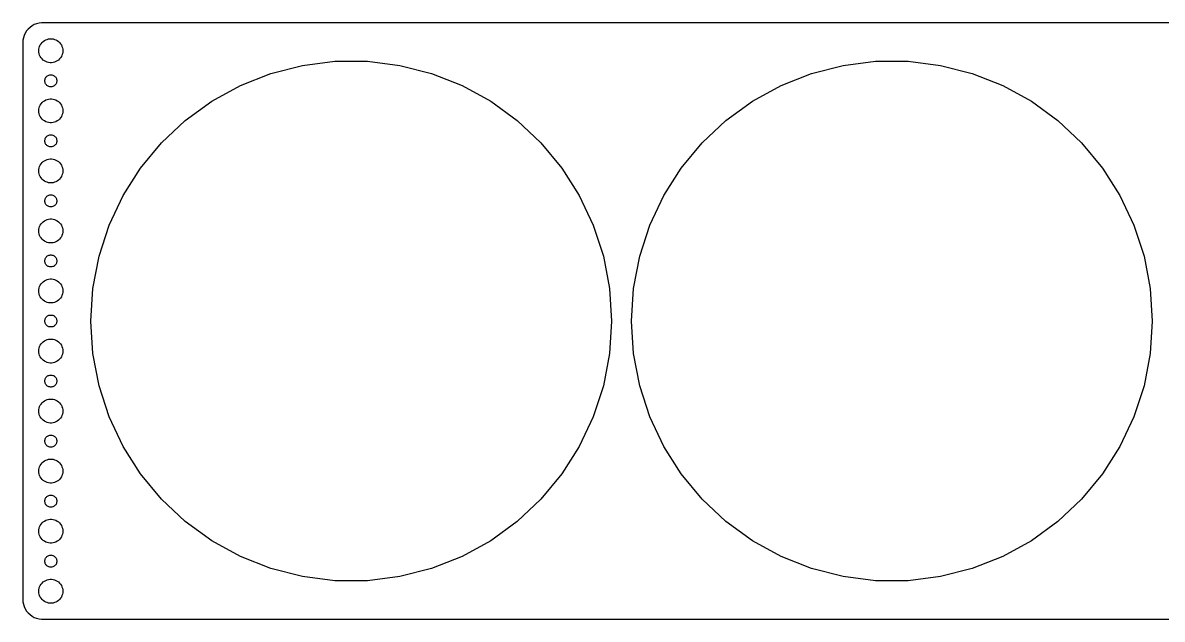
# Model space of a CAD drawing. Header units: metres. Extents: x -284 to 284, y -74 to 74.
# Drawn here: x -284.5 to 0, y -74.5 to 74.5 of the extents above; entities that cross this region are included whole.
import ezdxf

# ---------------------------------------------------------------- set-up
doc = ezdxf.new("R2010")
doc.units = ezdxf.units.M

msp = doc.modelspace()

# ---------------------------------------------------------------- linework, layer by layer
for p, q in [((-281.629, 74.0241), (-282.179, 73.7216)), ((-281.045, 74.2553), (-281.629, 74.0241)), ((-280.437, 74.4114), (-281.045, 74.2553)), ((-279.814, 74.4901), (-280.437, 74.4114)), ((279.814, 74.4901), (-279.814, 74.4901)), ((-284.149, 71.3406), (-284.343, 70.7434)), ((-283.882, 71.9088), (-284.149, 71.3406)), ((-283.545, 72.4389), (-283.882, 71.9088)), ((-283.145, 72.9227), (-283.545, 72.4389)), ((-282.687, 73.3526), (-283.145, 72.9227)), ((-282.179, 73.7216), (-282.687, 73.3526)), ((-284.461, 70.1267), (-284.5, 69.5)), ((-284.5, 69.5), (-284.5, -69.5)), ((-284.343, 70.7434), (-284.461, 70.1267)), ((-280.406, 68.2461), (-280.289, 68.6044)), ((-280.289, 68.6044), (-280.129, 68.9453)), ((-280.129, 68.9453), (-279.927, 69.2634)), ((-279.927, 69.2634), (-279.687, 69.5536)), ((-279.687, 69.5536), (-279.412, 69.8115)), ((-279.412, 69.8115), (-279.107, 70.033)), ((-279.107, 70.033), (-278.777, 70.2145)), ((-278.777, 70.2145), (-278.427, 70.3532)), ((-278.427, 70.3532), (-278.062, 70.4469)), ((-278.062, 70.4469), (-277.688, 70.4941)), ((-277.688, 70.4941), (-277.312, 70.4941)), ((-277.312, 70.4941), (-276.938, 70.4469)), ((-276.938, 70.4469), (-276.573, 70.3532)), ((-276.573, 70.3532), (-276.223, 70.2145)), ((-276.223, 70.2145), (-275.893, 70.033)), ((-275.893, 70.033), (-275.588, 69.8115)), ((-275.588, 69.8115), (-275.313, 69.5536)), ((-275.313, 69.5536), (-275.073, 69.2634)), ((-275.073, 69.2634), (-274.871, 68.9453)), ((-274.871, 68.9453), (-274.711, 68.6044)), ((-274.711, 68.6044), (-274.594, 68.2461)), ((-280.5, 67.5), (-280.476, 67.876)), ((-280.476, 67.124), (-280.5, 67.5)), ((-280.476, 67.876), (-280.406, 68.2461)), ((-280.406, 66.7539), (-280.476, 67.124)), ((-280.289, 66.3956), (-280.406, 66.7539)), ((-280.129, 66.0547), (-280.289, 66.3956)), ((-279.927, 65.7366), (-280.129, 66.0547)), ((-279.687, 65.4464), (-279.927, 65.7366)), ((-279.412, 65.1885), (-279.687, 65.4464)), ((-275.313, 65.4464), (-275.588, 65.1885)), ((-275.073, 65.7366), (-275.313, 65.4464)), ((-274.871, 66.0547), (-275.073, 65.7366)), ((-274.711, 66.3956), (-274.871, 66.0547)), ((-274.594, 66.7539), (-274.711, 66.3956)), ((-274.594, 68.2461), (-274.524, 67.876)), ((-274.524, 67.124), (-274.594, 66.7539)), ((-274.524, 67.876), (-274.5, 67.5)), ((-274.5, 67.5), (-274.524, 67.124)), ((-279.107, 64.967), (-279.412, 65.1885)), ((-278.777, 64.7855), (-279.107, 64.967)), ((-278.427, 64.6468), (-278.777, 64.7855)), ((-278.062, 64.5531), (-278.427, 64.6468)), ((-277.688, 64.5059), (-278.062, 64.5531)), ((-277.312, 64.5059), (-277.688, 64.5059)), ((-276.938, 64.5531), (-277.312, 64.5059)), ((-276.573, 64.6468), (-276.938, 64.5531)), ((-276.223, 64.7855), (-276.573, 64.6468)), ((-275.893, 64.967), (-276.223, 64.7855)), ((-275.588, 65.1885), (-275.893, 64.967)), ((-222.586, 61.8187), (-214.68, 63.8487)), ((-214.68, 63.8487), (-206.581, 64.8717)), ((-206.581, 64.8717), (-198.419, 64.8717)), ((-198.419, 64.8717), (-190.32, 63.8487)), ((-190.32, 63.8487), (-182.414, 61.8187)), ((-87.5861, 61.8187), (-79.6798, 63.8487)), ((-79.6798, 63.8487), (-71.5814, 64.8717)), ((-71.5814, 64.8717), (-63.4186, 64.8717)), ((-63.4186, 64.8717), (-55.3202, 63.8487)), ((-55.3202, 63.8487), (-47.4139, 61.8187)), ((-279, 60), (-278.988, 60.188)), ((-278.988, 59.812), (-279, 60)), ((-278.988, 60.188), (-278.953, 60.373)), ((-278.953, 59.627), (-278.988, 59.812)), ((-278.953, 60.373), (-278.895, 60.5522)), ((-278.895, 60.5522), (-278.814, 60.7226)), ((-278.814, 60.7226), (-278.714, 60.8817)), ((-278.714, 60.8817), (-278.593, 61.0268)), ((-278.593, 61.0268), (-278.456, 61.1558)), ((-278.456, 61.1558), (-278.304, 61.2665)), ((-278.304, 61.2665), (-278.139, 61.3572)), ((-278.139, 61.3572), (-277.964, 61.4266)), ((-277.964, 61.4266), (-277.781, 61.4734)), ((-277.781, 61.4734), (-277.594, 61.497)), ((-277.594, 61.497), (-277.406, 61.497)), ((-277.406, 61.497), (-277.219, 61.4734)), ((-277.219, 61.4734), (-277.036, 61.4266)), ((-277.036, 61.4266), (-276.861, 61.3572)), ((-276.861, 61.3572), (-276.696, 61.2665)), ((-276.696, 61.2665), (-276.544, 61.1558)), ((-276.544, 61.1558), (-276.407, 61.0268)), ((-276.407, 61.0268), (-276.286, 60.8817)), ((-276.286, 60.8817), (-276.186, 60.7226)), ((-276.186, 60.7226), (-276.105, 60.5522)), ((-276.105, 60.5522), (-276.047, 60.373)), ((-276.047, 60.373), (-276.012, 60.188)), ((-276.012, 59.812), (-276.047, 59.627)), ((-276.012, 60.188), (-276, 60)), ((-276, 60), (-276.012, 59.812)), ((-230.176, 58.8138), (-222.586, 61.8187)), ((-182.414, 61.8187), (-174.824, 58.8138)), ((-95.1756, 58.8138), (-87.5861, 61.8187)), ((-47.4139, 61.8187), (-39.8243, 58.8138)), ((-278.895, 59.4478), (-278.953, 59.627)), ((-278.814, 59.2774), (-278.895, 59.4478)), ((-278.714, 59.1183), (-278.814, 59.2774)), ((-278.593, 58.9732), (-278.714, 59.1183)), ((-278.456, 58.8442), (-278.593, 58.9732)), ((-278.304, 58.7335), (-278.456, 58.8442)), ((-278.139, 58.6428), (-278.304, 58.7335)), ((-277.964, 58.5734), (-278.139, 58.6428)), ((-277.781, 58.5266), (-277.964, 58.5734)), ((-277.594, 58.503), (-277.781, 58.5266)), ((-277.406, 58.503), (-277.594, 58.503)), ((-277.219, 58.5266), (-277.406, 58.503)), ((-277.036, 58.5734), (-277.219, 58.5266)), ((-276.861, 58.6428), (-277.036, 58.5734)), ((-276.696, 58.7335), (-276.861, 58.6428)), ((-276.544, 58.8442), (-276.696, 58.7335)), ((-276.407, 58.9732), (-276.544, 58.8442)), ((-276.286, 59.1183), (-276.407, 58.9732)), ((-276.186, 59.2774), (-276.286, 59.1183)), ((-276.105, 59.4478), (-276.186, 59.2774)), ((-276.047, 59.627), (-276.105, 59.4478)), ((-237.329, 54.8813), (-230.176, 58.8138)), ((-174.824, 58.8138), (-167.671, 54.8813)), ((-102.329, 54.8813), (-95.1756, 58.8138)), ((-39.8243, 58.8138), (-32.6712, 54.8813)), ((-280.129, 53.9453), (-279.927, 54.2634)), ((-279.927, 54.2634), (-279.687, 54.5536)), ((-279.687, 54.5536), (-279.412, 54.8115)), ((-279.412, 54.8115), (-279.107, 55.033)), ((-279.107, 55.033), (-278.777, 55.2145)), ((-278.777, 55.2145), (-278.427, 55.3532)), ((-278.427, 55.3532), (-278.062, 55.4469)), ((-278.062, 55.4469), (-277.688, 55.4941)), ((-277.688, 55.4941), (-277.312, 55.4941)), ((-277.312, 55.4941), (-276.938, 55.4469)), ((-276.938, 55.4469), (-276.573, 55.3532)), ((-276.573, 55.3532), (-276.223, 55.2145)), ((-276.223, 55.2145), (-275.893, 55.033)), ((-275.893, 55.033), (-275.588, 54.8115)), ((-275.588, 54.8115), (-275.313, 54.5536)), ((-275.313, 54.5536), (-275.073, 54.2634)), ((-275.073, 54.2634), (-274.871, 53.9453)), ((-243.933, 50.0834), (-237.329, 54.8813)), ((-167.671, 54.8813), (-161.067, 50.0834)), ((-108.933, 50.0834), (-102.329, 54.8813)), ((-32.6712, 54.8813), (-26.0674, 50.0834)), ((-280.5, 52.5), (-280.476, 52.876)), ((-280.476, 52.124), (-280.5, 52.5)), ((-280.476, 52.876), (-280.406, 53.2461)), ((-280.406, 51.7539), (-280.476, 52.124)), ((-280.406, 53.2461), (-280.289, 53.6044)), ((-280.289, 51.3956), (-280.406, 51.7539)), ((-280.289, 53.6044), (-280.129, 53.9453)), ((-280.129, 51.0547), (-280.289, 51.3956)), ((-274.871, 53.9453), (-274.711, 53.6044)), ((-274.711, 51.3956), (-274.871, 51.0547)), ((-274.711, 53.6044), (-274.594, 53.2461)), ((-274.594, 51.7539), (-274.711, 51.3956)), ((-274.594, 53.2461), (-274.524, 52.876)), ((-274.524, 52.124), (-274.594, 51.7539)), ((-274.524, 52.876), (-274.5, 52.5)), ((-274.5, 52.5), (-274.524, 52.124)), ((-279.927, 50.7366), (-280.129, 51.0547)), ((-279.687, 50.4464), (-279.927, 50.7366)), ((-279.412, 50.1885), (-279.687, 50.4464)), ((-279.107, 49.967), (-279.412, 50.1885)), ((-278.777, 49.7855), (-279.107, 49.967)), ((-278.427, 49.6468), (-278.777, 49.7855)), ((-278.062, 49.5531), (-278.427, 49.6468)), ((-277.688, 49.5059), (-278.062, 49.5531)), ((-277.312, 49.5059), (-277.688, 49.5059)), ((-276.938, 49.5531), (-277.312, 49.5059)), ((-276.573, 49.6468), (-276.938, 49.5531)), ((-276.223, 49.7855), (-276.573, 49.6468)), ((-275.893, 49.967), (-276.223, 49.7855)), ((-275.588, 50.1885), (-275.893, 49.967)), ((-275.313, 50.4464), (-275.588, 50.1885)), ((-275.073, 50.7366), (-275.313, 50.4464)), ((-274.871, 51.0547), (-275.073, 50.7366)), ((-249.883, 44.4956), (-243.933, 50.0834)), ((-161.067, 50.0834), (-155.117, 44.4956)), ((-114.883, 44.4956), (-108.933, 50.0834)), ((-26.0674, 50.0834), (-20.117, 44.4956)), ((-278.953, 45.373), (-278.895, 45.5522)), ((-278.895, 45.5522), (-278.814, 45.7226)), ((-278.814, 45.7226), (-278.714, 45.8817)), ((-278.714, 45.8817), (-278.593, 46.0268)), ((-278.593, 46.0268), (-278.456, 46.1558)), ((-278.456, 46.1558), (-278.304, 46.2665)), ((-278.304, 46.2665), (-278.139, 46.3572)), ((-278.139, 46.3572), (-277.964, 46.4266)), ((-277.964, 46.4266), (-277.781, 46.4734)), ((-277.781, 46.4734), (-277.594, 46.497)), ((-277.594, 46.497), (-277.406, 46.497)), ((-277.406, 46.497), (-277.219, 46.4734)), ((-277.219, 46.4734), (-277.036, 46.4266)), ((-277.036, 46.4266), (-276.861, 46.3572)), ((-276.861, 46.3572), (-276.696, 46.2665)), ((-276.696, 46.2665), (-276.544, 46.1558)), ((-276.544, 46.1558), (-276.407, 46.0268)), ((-276.407, 46.0268), (-276.286, 45.8817)), ((-276.286, 45.8817), (-276.186, 45.7226)), ((-276.186, 45.7226), (-276.105, 45.5522)), ((-276.105, 45.5522), (-276.047, 45.373)), ((-279, 45), (-278.988, 45.188)), ((-278.988, 44.812), (-279, 45)), ((-278.988, 45.188), (-278.953, 45.373)), ((-278.953, 44.627), (-278.988, 44.812)), ((-278.895, 44.4478), (-278.953, 44.627)), ((-278.814, 44.2774), (-278.895, 44.4478)), ((-278.714, 44.1183), (-278.814, 44.2774)), ((-278.593, 43.9732), (-278.714, 44.1183)), ((-278.456, 43.8442), (-278.593, 43.9732)), ((-278.304, 43.7335), (-278.456, 43.8442)), ((-278.139, 43.6428), (-278.304, 43.7335)), ((-277.964, 43.5734), (-278.139, 43.6428)), ((-277.781, 43.5266), (-277.964, 43.5734)), ((-277.594, 43.503), (-277.781, 43.5266)), ((-277.406, 43.503), (-277.594, 43.503)), ((-277.219, 43.5266), (-277.406, 43.503)), ((-277.036, 43.5734), (-277.219, 43.5266)), ((-276.861, 43.6428), (-277.036, 43.5734)), ((-276.696, 43.7335), (-276.861, 43.6428)), ((-276.544, 43.8442), (-276.696, 43.7335)), ((-276.407, 43.9732), (-276.544, 43.8442)), ((-276.286, 44.1183), (-276.407, 43.9732)), ((-276.186, 44.2774), (-276.286, 44.1183)), ((-276.105, 44.4478), (-276.186, 44.2774)), ((-276.047, 44.627), (-276.105, 44.4478)), ((-276.047, 45.373), (-276.012, 45.188)), ((-276.012, 44.812), (-276.047, 44.627)), ((-276.012, 45.188), (-276, 45)), ((-276, 45), (-276.012, 44.812)), ((-255.086, 38.206), (-249.883, 44.4956)), ((-155.117, 44.4956), (-149.914, 38.206)), ((-120.086, 38.206), (-114.883, 44.4956)), ((-20.117, 44.4956), (-14.9139, 38.206)), ((-279.412, 39.8115), (-279.107, 40.033)), ((-279.107, 40.033), (-278.777, 40.2145)), ((-278.777, 40.2145), (-278.427, 40.3532)), ((-278.427, 40.3532), (-278.062, 40.4469)), ((-278.062, 40.4469), (-277.688, 40.4941)), ((-277.688, 40.4941), (-277.312, 40.4941)), ((-277.312, 40.4941), (-276.938, 40.4469)), ((-276.938, 40.4469), (-276.573, 40.3532)), ((-276.573, 40.3532), (-276.223, 40.2145)), ((-276.223, 40.2145), (-275.893, 40.033)), ((-275.893, 40.033), (-275.588, 39.8115)), ((-280.5, 37.5), (-280.476, 37.876)), ((-280.476, 37.124), (-280.5, 37.5)), ((-280.476, 37.876), (-280.406, 38.2461)), ((-280.406, 36.7539), (-280.476, 37.124)), ((-280.406, 38.2461), (-280.289, 38.6044)), ((-280.289, 38.6044), (-280.129, 38.9453)), ((-280.129, 38.9453), (-279.927, 39.2634)), ((-279.927, 39.2634), (-279.687, 39.5536)), ((-279.687, 39.5536), (-279.412, 39.8115)), ((-275.588, 39.8115), (-275.313, 39.5536)), ((-275.313, 39.5536), (-275.073, 39.2634)), ((-275.073, 39.2634), (-274.871, 38.9453)), ((-274.871, 38.9453), (-274.711, 38.6044)), ((-274.711, 38.6044), (-274.594, 38.2461)), ((-274.594, 38.2461), (-274.524, 37.876)), ((-274.524, 37.124), (-274.594, 36.7539)), ((-274.524, 37.876), (-274.5, 37.5)), ((-274.5, 37.5), (-274.524, 37.124)), ((-259.46, 31.314), (-255.086, 38.206)), ((-149.914, 38.206), (-145.54, 31.314)), ((-124.46, 31.314), (-120.086, 38.206)), ((-14.9139, 38.206), (-10.5401, 31.314)), ((-280.289, 36.3956), (-280.406, 36.7539)), ((-280.129, 36.0547), (-280.289, 36.3956)), ((-279.927, 35.7366), (-280.129, 36.0547)), ((-279.687, 35.4464), (-279.927, 35.7366)), ((-279.412, 35.1885), (-279.687, 35.4464)), ((-279.107, 34.967), (-279.412, 35.1885)), ((-278.777, 34.7855), (-279.107, 34.967)), ((-278.427, 34.6468), (-278.777, 34.7855)), ((-278.062, 34.5531), (-278.427, 34.6468)), ((-277.688, 34.5059), (-278.062, 34.5531)), ((-277.312, 34.5059), (-277.688, 34.5059)), ((-276.938, 34.5531), (-277.312, 34.5059)), ((-276.573, 34.6468), (-276.938, 34.5531)), ((-276.223, 34.7855), (-276.573, 34.6468)), ((-275.893, 34.967), (-276.223, 34.7855)), ((-275.588, 35.1885), (-275.893, 34.967)), ((-275.313, 35.4464), (-275.588, 35.1885)), ((-275.073, 35.7366), (-275.313, 35.4464)), ((-274.871, 36.0547), (-275.073, 35.7366)), ((-274.711, 36.3956), (-274.871, 36.0547)), ((-274.594, 36.7539), (-274.711, 36.3956)), ((-278.304, 31.2665), (-278.139, 31.3572)), ((-278.139, 31.3572), (-277.964, 31.4266)), ((-277.964, 31.4266), (-277.781, 31.4734)), ((-277.781, 31.4734), (-277.594, 31.497)), ((-277.594, 31.497), (-277.406, 31.497)), ((-277.406, 31.497), (-277.219, 31.4734)), ((-277.219, 31.4734), (-277.036, 31.4266)), ((-277.036, 31.4266), (-276.861, 31.3572)), ((-276.861, 31.3572), (-276.696, 31.2665)), ((-262.935, 23.9281), (-259.46, 31.314)), ((-145.54, 31.314), (-142.065, 23.9281)), ((-127.935, 23.9281), (-124.46, 31.314)), ((-10.5401, 31.314), (-7.06451, 23.9281)), ((-279, 30), (-278.988, 30.188)), ((-278.988, 29.812), (-279, 30)), ((-278.988, 30.188), (-278.953, 30.373)), ((-278.953, 29.627), (-278.988, 29.812)), ((-278.953, 30.373), (-278.895, 30.5522)), ((-278.895, 29.4478), (-278.953, 29.627)), ((-278.895, 30.5522), (-278.814, 30.7226)), ((-278.814, 29.2774), (-278.895, 29.4478)), ((-278.814, 30.7226), (-278.714, 30.8817)), ((-278.714, 29.1183), (-278.814, 29.2774)), ((-278.714, 30.8817), (-278.593, 31.0268)), ((-278.593, 28.9732), (-278.714, 29.1183)), ((-278.593, 31.0268), (-278.456, 31.1558)), ((-278.456, 28.8442), (-278.593, 28.9732)), ((-278.456, 31.1558), (-278.304, 31.2665)), ((-278.304, 28.7335), (-278.456, 28.8442)), ((-278.139, 28.6427), (-278.304, 28.7335)), ((-277.964, 28.5734), (-278.139, 28.6427)), ((-277.781, 28.5266), (-277.964, 28.5734)), ((-277.594, 28.503), (-277.781, 28.5266)), ((-277.406, 28.503), (-277.594, 28.503)), ((-277.219, 28.5266), (-277.406, 28.503)), ((-277.036, 28.5734), (-277.219, 28.5266)), ((-276.861, 28.6427), (-277.036, 28.5734)), ((-276.696, 28.7335), (-276.861, 28.6427)), ((-276.696, 31.2665), (-276.544, 31.1558)), ((-276.544, 28.8442), (-276.696, 28.7335)), ((-276.544, 31.1558), (-276.407, 31.0268)), ((-276.407, 28.9732), (-276.544, 28.8442)), ((-276.407, 31.0268), (-276.286, 30.8817)), ((-276.286, 29.1183), (-276.407, 28.9732)), ((-276.286, 30.8817), (-276.186, 30.7226)), ((-276.186, 29.2774), (-276.286, 29.1183)), ((-276.186, 30.7226), (-276.105, 30.5522)), ((-276.105, 29.4478), (-276.186, 29.2774)), ((-276.105, 30.5522), (-276.047, 30.373)), ((-276.047, 29.627), (-276.105, 29.4478)), ((-276.047, 30.373), (-276.012, 30.188)), ((-276.012, 29.812), (-276.047, 29.627)), ((-276.012, 30.188), (-276, 30)), ((-276, 30), (-276.012, 29.812)), ((-280.5, 22.5), (-280.476, 22.876)), ((-280.476, 22.876), (-280.406, 23.2461)), ((-280.406, 23.2461), (-280.289, 23.6044)), ((-280.289, 23.6044), (-280.129, 23.9453)), ((-280.129, 23.9453), (-279.927, 24.2634)), ((-279.927, 24.2634), (-279.687, 24.5536)), ((-279.687, 24.5536), (-279.412, 24.8115)), ((-279.412, 24.8115), (-279.107, 25.033)), ((-279.107, 25.033), (-278.777, 25.2145)), ((-278.777, 25.2145), (-278.427, 25.3532)), ((-278.427, 25.3532), (-278.062, 25.4469)), ((-278.062, 25.4469), (-277.688, 25.4941)), ((-277.688, 25.4941), (-277.312, 25.4941)), ((-277.312, 25.4941), (-276.938, 25.4469)), ((-276.938, 25.4469), (-276.573, 25.3532)), ((-276.573, 25.3532), (-276.223, 25.2145)), ((-276.223, 25.2145), (-275.893, 25.033)), ((-275.893, 25.033), (-275.588, 24.8115)), ((-275.588, 24.8115), (-275.313, 24.5536)), ((-275.313, 24.5536), (-275.073, 24.2634)), ((-275.073, 24.2634), (-274.871, 23.9453)), ((-274.871, 23.9453), (-274.711, 23.6044)), ((-274.711, 23.6044), (-274.594, 23.2461)), ((-274.594, 23.2461), (-274.524, 22.876)), ((-274.524, 22.876), (-274.5, 22.5)), ((-265.458, 16.1648), (-262.935, 23.9281)), ((-142.065, 23.9281), (-139.542, 16.1648)), ((-130.458, 16.1648), (-127.935, 23.9281)), ((-7.06451, 23.9281), (-4.54208, 16.1648)), ((-280.476, 22.124), (-280.5, 22.5)), ((-280.406, 21.7539), (-280.476, 22.124)), ((-280.289, 21.3956), (-280.406, 21.7539)), ((-280.129, 21.0547), (-280.289, 21.3956)), ((-279.927, 20.7366), (-280.129, 21.0547)), ((-279.687, 20.4464), (-279.927, 20.7366)), ((-279.412, 20.1884), (-279.687, 20.4464)), ((-279.107, 19.967), (-279.412, 20.1884)), ((-278.777, 19.7855), (-279.107, 19.967)), ((-275.893, 19.967), (-276.223, 19.7855)), ((-275.588, 20.1884), (-275.893, 19.967)), ((-275.313, 20.4464), (-275.588, 20.1884)), ((-275.073, 20.7366), (-275.313, 20.4464)), ((-274.871, 21.0547), (-275.073, 20.7366)), ((-274.711, 21.3956), (-274.871, 21.0547)), ((-274.594, 21.7539), (-274.711, 21.3956)), ((-274.524, 22.124), (-274.594, 21.7539)), ((-274.5, 22.5), (-274.524, 22.124)), ((-278.427, 19.6468), (-278.777, 19.7855)), ((-278.062, 19.5531), (-278.427, 19.6468)), ((-277.688, 19.5059), (-278.062, 19.5531)), ((-277.312, 19.5059), (-277.688, 19.5059)), ((-276.938, 19.5531), (-277.312, 19.5059)), ((-276.573, 19.6468), (-276.938, 19.5531)), ((-276.223, 19.7855), (-276.573, 19.6468)), ((-279, 15), (-278.988, 15.188)), ((-278.988, 14.812), (-279, 15)), ((-278.988, 15.188), (-278.953, 15.373)), ((-278.953, 14.627), (-278.988, 14.812)), ((-278.953, 15.373), (-278.895, 15.5522)), ((-278.895, 14.4478), (-278.953, 14.627)), ((-278.895, 15.5522), (-278.814, 15.7226)), ((-278.814, 14.2774), (-278.895, 14.4478)), ((-278.814, 15.7226), (-278.714, 15.8817)), ((-278.714, 14.1183), (-278.814, 14.2774)), ((-278.714, 15.8817), (-278.593, 16.0268)), ((-278.593, 16.0268), (-278.456, 16.1558)), ((-278.456, 16.1558), (-278.304, 16.2665)), ((-278.304, 16.2665), (-278.139, 16.3572)), ((-278.139, 16.3572), (-277.964, 16.4266)), ((-277.964, 16.4266), (-277.781, 16.4734)), ((-277.781, 16.4734), (-277.594, 16.497)), ((-277.594, 16.497), (-277.406, 16.497)), ((-277.406, 16.497), (-277.219, 16.4734)), ((-277.219, 16.4734), (-277.036, 16.4266)), ((-277.036, 16.4266), (-276.861, 16.3572)), ((-276.861, 16.3572), (-276.696, 16.2665)), ((-276.696, 16.2665), (-276.544, 16.1558)), ((-276.544, 16.1558), (-276.407, 16.0268)), ((-276.407, 16.0268), (-276.286, 15.8817)), ((-276.286, 15.8817), (-276.186, 15.7226)), ((-276.186, 14.2774), (-276.286, 14.1183)), ((-276.186, 15.7226), (-276.105, 15.5522)), ((-276.105, 14.4478), (-276.186, 14.2774)), ((-276.105, 15.5522), (-276.047, 15.373)), ((-276.047, 14.627), (-276.105, 14.4478)), ((-276.047, 15.373), (-276.012, 15.188)), ((-276.012, 14.812), (-276.047, 14.627)), ((-276.012, 15.188), (-276, 15)), ((-276, 15), (-276.012, 14.812)), ((-266.987, 8.14665), (-265.458, 16.1648)), ((-139.542, 16.1648), (-138.013, 8.14665)), ((-131.987, 8.14665), (-130.458, 16.1648)), ((-4.54208, 16.1648), (-3.01254, 8.14665)), ((-278.593, 13.9732), (-278.714, 14.1183)), ((-278.456, 13.8442), (-278.593, 13.9732)), ((-278.304, 13.7335), (-278.456, 13.8442)), ((-278.139, 13.6427), (-278.304, 13.7335)), ((-277.964, 13.5734), (-278.139, 13.6427)), ((-277.781, 13.5266), (-277.964, 13.5734)), ((-277.594, 13.5029), (-277.781, 13.5266)), ((-277.406, 13.5029), (-277.594, 13.5029)), ((-277.219, 13.5266), (-277.406, 13.5029)), ((-277.036, 13.5734), (-277.219, 13.5266)), ((-276.861, 13.6427), (-277.036, 13.5734)), ((-276.696, 13.7335), (-276.861, 13.6427)), ((-276.544, 13.8442), (-276.696, 13.7335)), ((-276.407, 13.9732), (-276.544, 13.8442)), ((-276.286, 14.1183), (-276.407, 13.9732)), ((-280.406, 8.24606), (-280.289, 8.60437)), ((-280.289, 8.60437), (-280.129, 8.94525)), ((-280.129, 8.94525), (-279.927, 9.26335)), ((-279.927, 9.26335), (-279.687, 9.55363)), ((-279.687, 9.55363), (-279.412, 9.81154)), ((-279.412, 9.81154), (-279.107, 10.033)), ((-279.107, 10.033), (-278.777, 10.2145)), ((-278.777, 10.2145), (-278.427, 10.3532)), ((-278.427, 10.3532), (-278.062, 10.4469)), ((-278.062, 10.4469), (-277.688, 10.4941)), ((-277.688, 10.4941), (-277.312, 10.4941)), ((-277.312, 10.4941), (-276.938, 10.4469)), ((-276.938, 10.4469), (-276.573, 10.3532)), ((-276.573, 10.3532), (-276.223, 10.2145)), ((-276.223, 10.2145), (-275.893, 10.033)), ((-275.893, 10.033), (-275.588, 9.81154)), ((-275.588, 9.81154), (-275.313, 9.55363)), ((-275.313, 9.55363), (-275.073, 9.26335)), ((-275.073, 9.26335), (-274.871, 8.94525)), ((-274.871, 8.94525), (-274.711, 8.60437)), ((-274.711, 8.60437), (-274.594, 8.24606)), ((-280.5, 7.5), (-280.476, 7.87599)), ((-280.476, 7.12399), (-280.5, 7.5)), ((-280.476, 7.87599), (-280.406, 8.24606)), ((-280.406, 6.75392), (-280.476, 7.12399)), ((-280.289, 6.39561), (-280.406, 6.75392)), ((-280.129, 6.05473), (-280.289, 6.39561)), ((-279.927, 5.73663), (-280.129, 6.05473)), ((-279.687, 5.44635), (-279.927, 5.73663)), ((-275.073, 5.73663), (-275.313, 5.44635)), ((-274.871, 6.05473), (-275.073, 5.73663)), ((-274.711, 6.39561), (-274.871, 6.05473)), ((-274.594, 6.75392), (-274.711, 6.39561)), ((-274.594, 8.24606), (-274.524, 7.87599)), ((-274.524, 7.12399), (-274.594, 6.75392)), ((-274.524, 7.87599), (-274.5, 7.5)), ((-274.5, 7.5), (-274.524, 7.12399)), ((-267.5, 0), (-266.987, 8.14665)), ((-138.013, 8.14665), (-137.5, 0)), ((-132.5, 0), (-131.987, 8.14665)), ((-3.01254, 8.14665), (-2.5, 0)), ((-279.412, 5.18845), (-279.687, 5.44635)), ((-279.107, 4.96701), (-279.412, 5.18845)), ((-278.777, 4.78551), (-279.107, 4.96701)), ((-278.427, 4.64682), (-278.777, 4.78551)), ((-278.062, 4.55313), (-278.427, 4.64682)), ((-277.688, 4.50591), (-278.062, 4.55313)), ((-277.312, 4.50591), (-277.688, 4.50591)), ((-276.938, 4.55313), (-277.312, 4.50591)), ((-276.573, 4.64682), (-276.938, 4.55313)), ((-276.223, 4.78551), (-276.573, 4.64682)), ((-275.893, 4.96701), (-276.223, 4.78551)), ((-275.588, 5.18845), (-275.893, 4.96701)), ((-275.313, 5.44635), (-275.588, 5.18845)), ((-279, 0), (-278.988, 0.18799)), ((-278.988, -0.18799), (-279, 0)), ((-278.988, 0.18799), (-278.953, 0.37303)), ((-278.953, 0.37303), (-278.895, 0.55219)), ((-278.895, 0.55219), (-278.814, 0.72263)), ((-278.814, 0.72263), (-278.714, 0.88167)), ((-278.714, 0.88167), (-278.593, 1.02681)), ((-278.593, 1.02681), (-278.456, 1.15576)), ((-278.456, 1.15576), (-278.304, 1.26648)), ((-278.304, 1.26648), (-278.139, 1.35724)), ((-278.139, 1.35724), (-277.964, 1.42657)), ((-277.964, 1.42657), (-277.781, 1.47342)), ((-277.781, 1.47342), (-277.594, 1.49704)), ((-277.594, 1.49704), (-277.406, 1.49704)), ((-277.406, 1.49704), (-277.219, 1.47342)), ((-277.219, 1.47342), (-277.036, 1.42657)), ((-277.036, 1.42657), (-276.861, 1.35724)), ((-276.861, 1.35724), (-276.696, 1.26648)), ((-276.696, 1.26648), (-276.544, 1.15576)), ((-276.544, 1.15576), (-276.407, 1.02681)), ((-276.407, 1.02681), (-276.286, 0.88167)), ((-276.286, 0.88167), (-276.186, 0.72263)), ((-276.186, 0.72263), (-276.105, 0.55219)), ((-276.105, 0.55219), (-276.047, 0.37303)), ((-276.047, 0.37303), (-276.012, 0.18799)), ((-276.012, 0.18799), (-276, 0)), ((-276, 0), (-276.012, -0.18799)), ((-266.987, -8.14665), (-267.5, 0)), ((-137.5, 0), (-138.013, -8.14665)), ((-131.987, -8.14665), (-132.5, 0)), ((-2.5, 0), (-3.01254, -8.14665)), ((-278.953, -0.37303), (-278.988, -0.18799)), ((-278.895, -0.55219), (-278.953, -0.37303)), ((-278.814, -0.72263), (-278.895, -0.55219)), ((-278.714, -0.88167), (-278.814, -0.72263)), ((-278.593, -1.02681), (-278.714, -0.88167)), ((-278.456, -1.15576), (-278.593, -1.02681)), ((-278.304, -1.26648), (-278.456, -1.15576)), ((-278.139, -1.35724), (-278.304, -1.26648)), ((-277.964, -1.42657), (-278.139, -1.35724)), ((-277.781, -1.47342), (-277.964, -1.42657)), ((-277.594, -1.49704), (-277.781, -1.47342)), ((-277.406, -1.49704), (-277.594, -1.49704)), ((-277.219, -1.47342), (-277.406, -1.49704)), ((-277.036, -1.42657), (-277.219, -1.47342)), ((-276.861, -1.35724), (-277.036, -1.42657)), ((-276.696, -1.26648), (-276.861, -1.35724)), ((-276.544, -1.15576), (-276.696, -1.26648)), ((-276.407, -1.02681), (-276.544, -1.15576)), ((-276.286, -0.88167), (-276.407, -1.02681)), ((-276.186, -0.72263), (-276.286, -0.88167)), ((-276.105, -0.55219), (-276.186, -0.72263)), ((-276.047, -0.37303), (-276.105, -0.55219)), ((-276.012, -0.18799), (-276.047, -0.37303)), ((-279.927, -5.73663), (-279.687, -5.44635)), ((-279.687, -5.44635), (-279.412, -5.18845)), ((-279.412, -5.18845), (-279.107, -4.96701)), ((-279.107, -4.96701), (-278.777, -4.78551)), ((-278.777, -4.78551), (-278.427, -4.64682)), ((-278.427, -4.64682), (-278.062, -4.55313)), ((-278.062, -4.55313), (-277.688, -4.50591)), ((-277.688, -4.50591), (-277.312, -4.50591)), ((-277.312, -4.50591), (-276.938, -4.55313)), ((-276.938, -4.55313), (-276.573, -4.64682)), ((-276.573, -4.64682), (-276.223, -4.78551)), ((-276.223, -4.78551), (-275.893, -4.96701)), ((-275.893, -4.96701), (-275.588, -5.18845)), ((-275.588, -5.18845), (-275.313, -5.44635)), ((-275.313, -5.44635), (-275.073, -5.73663)), ((-280.5, -7.5), (-280.476, -7.12399)), ((-280.476, -7.87599), (-280.5, -7.5)), ((-280.476, -7.12399), (-280.406, -6.75392)), ((-280.406, -8.24606), (-280.476, -7.87599)), ((-280.406, -6.75392), (-280.289, -6.39561)), ((-280.289, -8.60437), (-280.406, -8.24606)), ((-280.289, -6.39561), (-280.129, -6.05473)), ((-280.129, -6.05473), (-279.927, -5.73663)), ((-275.073, -5.73663), (-274.871, -6.05473)), ((-274.871, -6.05473), (-274.711, -6.39561)), ((-274.711, -6.39561), (-274.594, -6.75392)), ((-274.594, -8.24606), (-274.711, -8.60437)), ((-274.594, -6.75392), (-274.524, -7.12399)), ((-274.524, -7.87599), (-274.594, -8.24606)), ((-274.524, -7.12399), (-274.5, -7.5)), ((-274.5, -7.5), (-274.524, -7.87599)), ((-265.458, -16.1648), (-266.987, -8.14665)), ((-138.013, -8.14665), (-139.542, -16.1648)), ((-130.458, -16.1648), (-131.987, -8.14665)), ((-3.01254, -8.14665), (-4.54208, -16.1648)), ((-280.129, -8.94525), (-280.289, -8.60437)), ((-279.927, -9.26335), (-280.129, -8.94525)), ((-279.687, -9.55363), (-279.927, -9.26335)), ((-279.412, -9.81154), (-279.687, -9.55363)), ((-279.107, -10.033), (-279.412, -9.81154)), ((-278.777, -10.2145), (-279.107, -10.033)), ((-278.427, -10.3532), (-278.777, -10.2145)), ((-278.062, -10.4469), (-278.427, -10.3532)), ((-277.688, -10.4941), (-278.062, -10.4469)), ((-277.312, -10.4941), (-277.688, -10.4941)), ((-276.938, -10.4469), (-277.312, -10.4941)), ((-276.573, -10.3532), (-276.938, -10.4469)), ((-276.223, -10.2145), (-276.573, -10.3532)), ((-275.893, -10.033), (-276.223, -10.2145)), ((-275.588, -9.81154), (-275.893, -10.033)), ((-275.313, -9.55363), (-275.588, -9.81154)), ((-275.073, -9.26335), (-275.313, -9.55363)), ((-274.871, -8.94525), (-275.073, -9.26335)), ((-274.711, -8.60437), (-274.871, -8.94525)), ((-278.814, -14.2774), (-278.714, -14.1183)), ((-278.714, -14.1183), (-278.593, -13.9732)), ((-278.593, -13.9732), (-278.456, -13.8442)), ((-278.456, -13.8442), (-278.304, -13.7335)), ((-278.304, -13.7335), (-278.139, -13.6427)), ((-278.139, -13.6427), (-277.964, -13.5734)), ((-277.964, -13.5734), (-277.781, -13.5266)), ((-277.781, -13.5266), (-277.594, -13.5029)), ((-277.594, -13.5029), (-277.406, -13.5029)), ((-277.406, -13.5029), (-277.219, -13.5266)), ((-277.219, -13.5266), (-277.036, -13.5734)), ((-277.036, -13.5734), (-276.861, -13.6427)), ((-276.861, -13.6427), (-276.696, -13.7335)), ((-276.696, -13.7335), (-276.544, -13.8442)), ((-276.544, -13.8442), (-276.407, -13.9732)), ((-276.407, -13.9732), (-276.286, -14.1183)), ((-276.286, -14.1183), (-276.186, -14.2774)), ((-279, -15), (-278.988, -14.812)), ((-278.988, -15.188), (-279, -15)), ((-278.988, -14.812), (-278.953, -14.627)), ((-278.953, -15.373), (-278.988, -15.188)), ((-278.953, -14.627), (-278.895, -14.4478)), ((-278.895, -15.5522), (-278.953, -15.373)), ((-278.895, -14.4478), (-278.814, -14.2774)), ((-278.814, -15.7226), (-278.895, -15.5522)), ((-278.714, -15.8817), (-278.814, -15.7226)), ((-278.593, -16.0268), (-278.714, -15.8817)), ((-278.456, -16.1558), (-278.593, -16.0268)), ((-278.304, -16.2665), (-278.456, -16.1558)), ((-278.139, -16.3572), (-278.304, -16.2665)), ((-277.964, -16.4266), (-278.139, -16.3572)), ((-277.781, -16.4734), (-277.964, -16.4266)), ((-277.594, -16.497), (-277.781, -16.4734)), ((-277.406, -16.497), (-277.594, -16.497)), ((-277.219, -16.4734), (-277.406, -16.497)), ((-277.036, -16.4266), (-277.219, -16.4734)), ((-276.861, -16.3572), (-277.036, -16.4266)), ((-276.696, -16.2665), (-276.861, -16.3572)), ((-276.544, -16.1558), (-276.696, -16.2665)), ((-276.407, -16.0268), (-276.544, -16.1558)), ((-276.286, -15.8817), (-276.407, -16.0268)), ((-276.186, -15.7226), (-276.286, -15.8817)), ((-276.186, -14.2774), (-276.105, -14.4478)), ((-276.105, -15.5522), (-276.186, -15.7226)), ((-276.105, -14.4478), (-276.047, -14.627)), ((-276.047, -15.373), (-276.105, -15.5522)), ((-276.047, -14.627), (-276.012, -14.812)), ((-276.012, -15.188), (-276.047, -15.373)), ((-276.012, -14.812), (-276, -15)), ((-276, -15), (-276.012, -15.188)), ((-262.935, -23.9281), (-265.458, -16.1648)), ((-139.542, -16.1648), (-142.065, -23.9281)), ((-127.935, -23.9281), (-130.458, -16.1648)), ((-4.54208, -16.1648), (-7.06451, -23.9281)), ((-279.107, -19.967), (-278.777, -19.7855)), ((-278.777, -19.7855), (-278.427, -19.6468)), ((-278.427, -19.6468), (-278.062, -19.5531)), ((-278.062, -19.5531), (-277.688, -19.5059)), ((-277.688, -19.5059), (-277.312, -19.5059)), ((-277.312, -19.5059), (-276.938, -19.5531)), ((-276.938, -19.5531), (-276.573, -19.6468)), ((-276.573, -19.6468), (-276.223, -19.7855)), ((-276.223, -19.7855), (-275.893, -19.967)), ((-280.5, -22.5), (-280.476, -22.124)), ((-280.476, -22.876), (-280.5, -22.5)), ((-280.476, -22.124), (-280.406, -21.7539)), ((-280.406, -21.7539), (-280.289, -21.3956)), ((-280.289, -21.3956), (-280.129, -21.0547)), ((-280.129, -21.0547), (-279.927, -20.7366)), ((-279.927, -20.7366), (-279.687, -20.4464)), ((-279.687, -20.4464), (-279.412, -20.1884)), ((-279.412, -20.1884), (-279.107, -19.967)), ((-275.893, -19.967), (-275.588, -20.1884)), ((-275.588, -20.1884), (-275.313, -20.4464)), ((-275.313, -20.4464), (-275.073, -20.7366)), ((-275.073, -20.7366), (-274.871, -21.0547)), ((-274.871, -21.0547), (-274.711, -21.3956)), ((-274.711, -21.3956), (-274.594, -21.7539)), ((-274.594, -21.7539), (-274.524, -22.124)), ((-274.524, -22.124), (-274.5, -22.5)), ((-274.5, -22.5), (-274.524, -22.876)), ((-280.406, -23.2461), (-280.476, -22.876)), ((-280.289, -23.6044), (-280.406, -23.2461)), ((-280.129, -23.9453), (-280.289, -23.6044)), ((-279.927, -24.2634), (-280.129, -23.9453)), ((-279.687, -24.5536), (-279.927, -24.2634)), ((-279.412, -24.8115), (-279.687, -24.5536)), ((-279.107, -25.033), (-279.412, -24.8115)), ((-278.777, -25.2145), (-279.107, -25.033)), ((-278.427, -25.3532), (-278.777, -25.2145)), ((-278.062, -25.4469), (-278.427, -25.3532)), ((-277.688, -25.4941), (-278.062, -25.4469)), ((-277.312, -25.4941), (-277.688, -25.4941)), ((-276.938, -25.4469), (-277.312, -25.4941)), ((-276.573, -25.3532), (-276.938, -25.4469)), ((-276.223, -25.2145), (-276.573, -25.3532)), ((-275.893, -25.033), (-276.223, -25.2145)), ((-275.588, -24.8115), (-275.893, -25.033)), ((-275.313, -24.5536), (-275.588, -24.8115)), ((-275.073, -24.2634), (-275.313, -24.5536)), ((-274.871, -23.9453), (-275.073, -24.2634)), ((-274.711, -23.6044), (-274.871, -23.9453)), ((-274.594, -23.2461), (-274.711, -23.6044)), ((-274.524, -22.876), (-274.594, -23.2461)), ((-259.46, -31.314), (-262.935, -23.9281)), ((-142.065, -23.9281), (-145.54, -31.314)), ((-124.46, -31.314), (-127.935, -23.9281)), ((-7.06451, -23.9281), (-10.5401, -31.314)), ((-279, -30), (-278.988, -29.812)), ((-278.988, -30.188), (-279, -30)), ((-278.988, -29.812), (-278.953, -29.627)), ((-278.953, -30.373), (-278.988, -30.188)), ((-278.953, -29.627), (-278.895, -29.4478)), ((-278.895, -30.5522), (-278.953, -30.373)), ((-278.895, -29.4478), (-278.814, -29.2774)), ((-278.814, -30.7226), (-278.895, -30.5522)), ((-278.814, -29.2774), (-278.714, -29.1183)), ((-278.714, -30.8817), (-278.814, -30.7226)), ((-278.714, -29.1183), (-278.593, -28.9732)), ((-278.593, -31.0268), (-278.714, -30.8817)), ((-278.593, -28.9732), (-278.456, -28.8442)), ((-278.456, -31.1558), (-278.593, -31.0268)), ((-278.456, -28.8442), (-278.304, -28.7335)), ((-278.304, -31.2665), (-278.456, -31.1558)), ((-278.304, -28.7335), (-278.139, -28.6427)), ((-278.139, -31.3572), (-278.304, -31.2665)), ((-278.139, -28.6427), (-277.964, -28.5734)), ((-277.964, -28.5734), (-277.781, -28.5266)), ((-277.781, -28.5266), (-277.594, -28.503)), ((-277.594, -28.503), (-277.406, -28.503)), ((-277.406, -28.503), (-277.219, -28.5266)), ((-277.219, -28.5266), (-277.036, -28.5734)), ((-277.036, -28.5734), (-276.861, -28.6427)), ((-276.861, -28.6427), (-276.696, -28.7335)), ((-276.696, -31.2665), (-276.861, -31.3572)), ((-276.696, -28.7335), (-276.544, -28.8442)), ((-276.544, -31.1558), (-276.696, -31.2665)), ((-276.544, -28.8442), (-276.407, -28.9732)), ((-276.407, -31.0268), (-276.544, -31.1558)), ((-276.407, -28.9732), (-276.286, -29.1183)), ((-276.286, -30.8817), (-276.407, -31.0268)), ((-276.286, -29.1183), (-276.186, -29.2774)), ((-276.186, -30.7226), (-276.286, -30.8817)), ((-276.186, -29.2774), (-276.105, -29.4478)), ((-276.105, -30.5522), (-276.186, -30.7226)), ((-276.105, -29.4478), (-276.047, -29.627)), ((-276.047, -30.373), (-276.105, -30.5522)), ((-276.047, -29.627), (-276.012, -29.812)), ((-276.012, -30.188), (-276.047, -30.373)), ((-276.012, -29.812), (-276, -30)), ((-276, -30), (-276.012, -30.188)), ((-277.964, -31.4266), (-278.139, -31.3572)), ((-277.781, -31.4734), (-277.964, -31.4266)), ((-277.594, -31.497), (-277.781, -31.4734)), ((-277.406, -31.497), (-277.594, -31.497)), ((-277.219, -31.4734), (-277.406, -31.497)), ((-277.036, -31.4266), (-277.219, -31.4734)), ((-276.861, -31.3572), (-277.036, -31.4266)), ((-255.086, -38.206), (-259.46, -31.314)), ((-145.54, -31.314), (-149.914, -38.206)), ((-120.086, -38.206), (-124.46, -31.314)), ((-10.5401, -31.314), (-14.9139, -38.206)), ((-280.476, -37.124), (-280.406, -36.7539)), ((-280.406, -36.7539), (-280.289, -36.3956)), ((-280.289, -36.3956), (-280.129, -36.0547)), ((-280.129, -36.0547), (-279.927, -35.7366)), ((-279.927, -35.7366), (-279.687, -35.4464)), ((-279.687, -35.4464), (-279.412, -35.1885)), ((-279.412, -35.1885), (-279.107, -34.967)), ((-279.107, -34.967), (-278.777, -34.7855)), ((-278.777, -34.7855), (-278.427, -34.6468)), ((-278.427, -34.6468), (-278.062, -34.5531)), ((-278.062, -34.5531), (-277.688, -34.5059)), ((-277.688, -34.5059), (-277.312, -34.5059)), ((-277.312, -34.5059), (-276.938, -34.5531)), ((-276.938, -34.5531), (-276.573, -34.6468)), ((-276.573, -34.6468), (-276.223, -34.7855)), ((-276.223, -34.7855), (-275.893, -34.967)), ((-275.893, -34.967), (-275.588, -35.1885)), ((-275.588, -35.1885), (-275.313, -35.4464)), ((-275.313, -35.4464), (-275.073, -35.7366)), ((-275.073, -35.7366), (-274.871, -36.0547)), ((-274.871, -36.0547), (-274.711, -36.3956)), ((-274.711, -36.3956), (-274.594, -36.7539)), ((-274.594, -36.7539), (-274.524, -37.124)), ((-280.5, -37.5), (-280.476, -37.124)), ((-280.476, -37.876), (-280.5, -37.5)), ((-280.406, -38.2461), (-280.476, -37.876)), ((-280.289, -38.6044), (-280.406, -38.2461)), ((-280.129, -38.9453), (-280.289, -38.6044)), ((-279.927, -39.2634), (-280.129, -38.9453)), ((-279.687, -39.5536), (-279.927, -39.2634)), ((-279.412, -39.8115), (-279.687, -39.5536)), ((-279.107, -40.033), (-279.412, -39.8115)), ((-275.588, -39.8115), (-275.893, -40.033)), ((-275.313, -39.5536), (-275.588, -39.8115)), ((-275.073, -39.2634), (-275.313, -39.5536)), ((-274.871, -38.9453), (-275.073, -39.2634)), ((-274.711, -38.6044), (-274.871, -38.9453)), ((-274.594, -38.2461), (-274.711, -38.6044)), ((-274.524, -37.876), (-274.594, -38.2461)), ((-274.524, -37.124), (-274.5, -37.5)), ((-274.5, -37.5), (-274.524, -37.876)), ((-249.883, -44.4956), (-255.086, -38.206)), ((-149.914, -38.206), (-155.117, -44.4956)), ((-114.883, -44.4956), (-120.086, -38.206)), ((-14.9139, -38.206), (-20.117, -44.4956)), ((-278.777, -40.2145), (-279.107, -40.033)), ((-278.427, -40.3532), (-278.777, -40.2145)), ((-278.062, -40.4469), (-278.427, -40.3532)), ((-277.688, -40.4941), (-278.062, -40.4469)), ((-277.312, -40.4941), (-277.688, -40.4941)), ((-276.938, -40.4469), (-277.312, -40.4941)), ((-276.573, -40.3532), (-276.938, -40.4469)), ((-276.223, -40.2145), (-276.573, -40.3532)), ((-275.893, -40.033), (-276.223, -40.2145)), ((-279, -45), (-278.988, -44.812)), ((-278.988, -45.188), (-279, -45)), ((-278.988, -44.812), (-278.953, -44.627)), ((-278.953, -45.373), (-278.988, -45.188)), ((-278.953, -44.627), (-278.895, -44.4478)), ((-278.895, -45.5522), (-278.953, -45.373)), ((-278.895, -44.4478), (-278.814, -44.2774)), ((-278.814, -44.2774), (-278.714, -44.1183)), ((-278.714, -44.1183), (-278.593, -43.9732)), ((-278.593, -43.9732), (-278.456, -43.8442)), ((-278.456, -43.8442), (-278.304, -43.7335)), ((-278.304, -43.7335), (-278.139, -43.6428)), ((-278.139, -43.6428), (-277.964, -43.5734)), ((-277.964, -43.5734), (-277.781, -43.5266)), ((-277.781, -43.5266), (-277.594, -43.503)), ((-277.594, -43.503), (-277.406, -43.503)), ((-277.406, -43.503), (-277.219, -43.5266)), ((-277.219, -43.5266), (-277.036, -43.5734)), ((-277.036, -43.5734), (-276.861, -43.6428)), ((-276.861, -43.6428), (-276.696, -43.7335)), ((-276.696, -43.7335), (-276.544, -43.8442)), ((-276.544, -43.8442), (-276.407, -43.9732)), ((-276.407, -43.9732), (-276.286, -44.1183)), ((-276.286, -44.1183), (-276.186, -44.2774)), ((-276.186, -44.2774), (-276.105, -44.4478)), ((-276.105, -44.4478), (-276.047, -44.627)), ((-276.047, -45.373), (-276.105, -45.5522)), ((-276.047, -44.627), (-276.012, -44.812)), ((-276.012, -45.188), (-276.047, -45.373)), ((-276.012, -44.812), (-276, -45)), ((-276, -45), (-276.012, -45.188)), ((-243.933, -50.0834), (-249.883, -44.4956)), ((-155.117, -44.4956), (-161.067, -50.0834)), ((-108.933, -50.0834), (-114.883, -44.4956)), ((-20.117, -44.4956), (-26.0674, -50.0834)), ((-278.814, -45.7226), (-278.895, -45.5522)), ((-278.714, -45.8817), (-278.814, -45.7226)), ((-278.593, -46.0268), (-278.714, -45.8817)), ((-278.456, -46.1558), (-278.593, -46.0268)), ((-278.304, -46.2665), (-278.456, -46.1558)), ((-278.139, -46.3572), (-278.304, -46.2665)), ((-277.964, -46.4266), (-278.139, -46.3572)), ((-277.781, -46.4734), (-277.964, -46.4266)), ((-277.594, -46.497), (-277.781, -46.4734)), ((-277.406, -46.497), (-277.594, -46.497)), ((-277.219, -46.4734), (-277.406, -46.497)), ((-277.036, -46.4266), (-277.219, -46.4734)), ((-276.861, -46.3572), (-277.036, -46.4266)), ((-276.696, -46.2665), (-276.861, -46.3572)), ((-276.544, -46.1558), (-276.696, -46.2665)), ((-276.407, -46.0268), (-276.544, -46.1558)), ((-276.286, -45.8817), (-276.407, -46.0268)), ((-276.186, -45.7226), (-276.286, -45.8817)), ((-276.105, -45.5522), (-276.186, -45.7226)), ((-280.289, -51.3956), (-280.129, -51.0547)), ((-280.129, -51.0547), (-279.927, -50.7366)), ((-279.927, -50.7366), (-279.687, -50.4464)), ((-279.687, -50.4464), (-279.412, -50.1885)), ((-279.412, -50.1885), (-279.107, -49.967)), ((-279.107, -49.967), (-278.777, -49.7855)), ((-278.777, -49.7855), (-278.427, -49.6468)), ((-278.427, -49.6468), (-278.062, -49.5531)), ((-278.062, -49.5531), (-277.688, -49.5059)), ((-277.688, -49.5059), (-277.312, -49.5059)), ((-277.312, -49.5059), (-276.938, -49.5531)), ((-276.938, -49.5531), (-276.573, -49.6468)), ((-276.573, -49.6468), (-276.223, -49.7855)), ((-276.223, -49.7855), (-275.893, -49.967)), ((-275.893, -49.967), (-275.588, -50.1885)), ((-275.588, -50.1885), (-275.313, -50.4464)), ((-275.313, -50.4464), (-275.073, -50.7366)), ((-275.073, -50.7366), (-274.871, -51.0547)), ((-274.871, -51.0547), (-274.711, -51.3956)), ((-237.329, -54.8813), (-243.933, -50.0834)), ((-161.067, -50.0834), (-167.671, -54.8813)), ((-102.329, -54.8813), (-108.933, -50.0834)), ((-26.0674, -50.0834), (-32.6712, -54.8813)), ((-280.5, -52.5), (-280.476, -52.124)), ((-280.476, -52.876), (-280.5, -52.5)), ((-280.476, -52.124), (-280.406, -51.7539)), ((-280.406, -53.2461), (-280.476, -52.876)), ((-280.406, -51.7539), (-280.289, -51.3956)), ((-280.289, -53.6044), (-280.406, -53.2461)), ((-280.129, -53.9453), (-280.289, -53.6044)), ((-279.927, -54.2634), (-280.129, -53.9453)), ((-274.871, -53.9453), (-275.073, -54.2634)), ((-274.711, -53.6044), (-274.871, -53.9453)), ((-274.711, -51.3956), (-274.594, -51.7539)), ((-274.594, -53.2461), (-274.711, -53.6044)), ((-274.594, -51.7539), (-274.524, -52.124)), ((-274.524, -52.876), (-274.594, -53.2461)), ((-274.524, -52.124), (-274.5, -52.5)), ((-274.5, -52.5), (-274.524, -52.876)), ((-279.687, -54.5536), (-279.927, -54.2634)), ((-279.412, -54.8115), (-279.687, -54.5536)), ((-279.107, -55.033), (-279.412, -54.8115)), ((-278.777, -55.2145), (-279.107, -55.033)), ((-278.427, -55.3532), (-278.777, -55.2145)), ((-278.062, -55.4469), (-278.427, -55.3532)), ((-277.688, -55.4941), (-278.062, -55.4469)), ((-277.312, -55.4941), (-277.688, -55.4941)), ((-276.938, -55.4469), (-277.312, -55.4941)), ((-276.573, -55.3532), (-276.938, -55.4469)), ((-276.223, -55.2145), (-276.573, -55.3532)), ((-275.893, -55.033), (-276.223, -55.2145)), ((-275.588, -54.8115), (-275.893, -55.033)), ((-275.313, -54.5536), (-275.588, -54.8115)), ((-275.073, -54.2634), (-275.313, -54.5536)), ((-230.176, -58.8138), (-237.329, -54.8813)), ((-167.671, -54.8813), (-174.824, -58.8138)), ((-95.1756, -58.8138), (-102.329, -54.8813)), ((-32.6712, -54.8813), (-39.8243, -58.8138)), ((-278.988, -59.812), (-278.953, -59.627)), ((-278.953, -59.627), (-278.895, -59.4478)), ((-278.895, -59.4478), (-278.814, -59.2774)), ((-278.814, -59.2774), (-278.714, -59.1183)), ((-278.714, -59.1183), (-278.593, -58.9732)), ((-278.593, -58.9732), (-278.456, -58.8442)), ((-278.456, -58.8442), (-278.304, -58.7335)), ((-278.304, -58.7335), (-278.139, -58.6428)), ((-278.139, -58.6428), (-277.964, -58.5734)), ((-277.964, -58.5734), (-277.781, -58.5266)), ((-277.781, -58.5266), (-277.594, -58.503)), ((-277.594, -58.503), (-277.406, -58.503)), ((-277.406, -58.503), (-277.219, -58.5266)), ((-277.219, -58.5266), (-277.036, -58.5734)), ((-277.036, -58.5734), (-276.861, -58.6428)), ((-276.861, -58.6428), (-276.696, -58.7335)), ((-276.696, -58.7335), (-276.544, -58.8442)), ((-276.544, -58.8442), (-276.407, -58.9732)), ((-276.407, -58.9732), (-276.286, -59.1183)), ((-276.286, -59.1183), (-276.186, -59.2774)), ((-276.186, -59.2774), (-276.105, -59.4478)), ((-276.105, -59.4478), (-276.047, -59.627)), ((-276.047, -59.627), (-276.012, -59.812)), ((-222.586, -61.8187), (-230.176, -58.8138)), ((-174.824, -58.8138), (-182.414, -61.8187)), ((-87.5861, -61.8187), (-95.1756, -58.8138)), ((-39.8243, -58.8138), (-47.4139, -61.8187)), ((-279, -60), (-278.988, -59.812)), ((-278.988, -60.188), (-279, -60)), ((-278.953, -60.373), (-278.988, -60.188)), ((-278.895, -60.5522), (-278.953, -60.373)), ((-278.814, -60.7226), (-278.895, -60.5522)), ((-278.714, -60.8817), (-278.814, -60.7226)), ((-278.593, -61.0268), (-278.714, -60.8817)), ((-278.456, -61.1558), (-278.593, -61.0268)), ((-278.304, -61.2665), (-278.456, -61.1558)), ((-278.139, -61.3572), (-278.304, -61.2665)), ((-277.964, -61.4266), (-278.139, -61.3572)), ((-277.781, -61.4734), (-277.964, -61.4266)), ((-277.594, -61.497), (-277.781, -61.4734)), ((-277.406, -61.497), (-277.594, -61.497)), ((-277.219, -61.4734), (-277.406, -61.497)), ((-277.036, -61.4266), (-277.219, -61.4734)), ((-276.861, -61.3572), (-277.036, -61.4266)), ((-276.696, -61.2665), (-276.861, -61.3572)), ((-276.544, -61.1558), (-276.696, -61.2665)), ((-276.407, -61.0268), (-276.544, -61.1558)), ((-276.286, -60.8817), (-276.407, -61.0268)), ((-276.186, -60.7226), (-276.286, -60.8817)), ((-276.105, -60.5522), (-276.186, -60.7226)), ((-276.047, -60.373), (-276.105, -60.5522)), ((-276.012, -60.188), (-276.047, -60.373)), ((-276.012, -59.812), (-276, -60)), ((-276, -60), (-276.012, -60.188)), ((-214.68, -63.8487), (-222.586, -61.8187)), ((-182.414, -61.8187), (-190.32, -63.8487)), ((-79.6798, -63.8487), (-87.5861, -61.8187)), ((-47.4139, -61.8187), (-55.3202, -63.8487)), ((-279.687, -65.4464), (-279.412, -65.1885)), ((-279.412, -65.1885), (-279.107, -64.967)), ((-279.107, -64.967), (-278.777, -64.7855)), ((-278.777, -64.7855), (-278.427, -64.6468)), ((-278.427, -64.6468), (-278.062, -64.5531)), ((-278.062, -64.5531), (-277.688, -64.5059)), ((-277.688, -64.5059), (-277.312, -64.5059)), ((-277.312, -64.5059), (-276.938, -64.5531)), ((-276.938, -64.5531), (-276.573, -64.6468)), ((-276.573, -64.6468), (-276.223, -64.7855)), ((-276.223, -64.7855), (-275.893, -64.967)), ((-275.893, -64.967), (-275.588, -65.1885)), ((-275.588, -65.1885), (-275.313, -65.4464)), ((-206.581, -64.8717), (-214.68, -63.8487)), ((-198.419, -64.8717), (-206.581, -64.8717)), ((-190.32, -63.8487), (-198.419, -64.8717)), ((-71.5814, -64.8717), (-79.6798, -63.8487)), ((-63.4186, -64.8717), (-71.5814, -64.8717)), ((-55.3202, -63.8487), (-63.4186, -64.8717)), ((-280.5, -67.5), (-280.476, -67.124)), ((-280.476, -67.876), (-280.5, -67.5)), ((-280.476, -67.124), (-280.406, -66.7539)), ((-280.406, -68.2461), (-280.476, -67.876)), ((-280.406, -66.7539), (-280.289, -66.3956)), ((-280.289, -68.6044), (-280.406, -68.2461)), ((-280.289, -66.3956), (-280.129, -66.0547)), ((-280.129, -66.0547), (-279.927, -65.7366)), ((-279.927, -65.7366), (-279.687, -65.4464)), ((-275.313, -65.4464), (-275.073, -65.7366)), ((-275.073, -65.7366), (-274.871, -66.0547)), ((-274.871, -66.0547), (-274.711, -66.3956)), ((-274.711, -66.3956), (-274.594, -66.7539)), ((-274.594, -68.2461), (-274.711, -68.6044)), ((-274.594, -66.7539), (-274.524, -67.124)), ((-274.524, -67.876), (-274.594, -68.2461)), ((-274.524, -67.124), (-274.5, -67.5)), ((-274.5, -67.5), (-274.524, -67.876)), ((-284.5, -69.5), (-284.461, -70.1267)), ((-284.461, -70.1267), (-284.343, -70.7434)), ((-284.343, -70.7434), (-284.149, -71.3406)), ((-280.129, -68.9453), (-280.289, -68.6044)), ((-279.927, -69.2634), (-280.129, -68.9453)), ((-279.687, -69.5536), (-279.927, -69.2634)), ((-279.412, -69.8115), (-279.687, -69.5536)), ((-279.107, -70.033), (-279.412, -69.8115)), ((-278.777, -70.2145), (-279.107, -70.033)), ((-278.427, -70.3532), (-278.777, -70.2145)), ((-278.062, -70.4469), (-278.427, -70.3532)), ((-277.688, -70.4941), (-278.062, -70.4469)), ((-277.312, -70.4941), (-277.688, -70.4941)), ((-276.938, -70.4469), (-277.312, -70.4941)), ((-276.573, -70.3532), (-276.938, -70.4469)), ((-276.223, -70.2145), (-276.573, -70.3532)), ((-275.893, -70.033), (-276.223, -70.2145)), ((-275.588, -69.8115), (-275.893, -70.033)), ((-275.313, -69.5536), (-275.588, -69.8115)), ((-275.073, -69.2634), (-275.313, -69.5536)), ((-274.871, -68.9453), (-275.073, -69.2634)), ((-274.711, -68.6044), (-274.871, -68.9453)), ((-284.149, -71.3406), (-283.882, -71.9088)), ((-283.882, -71.9088), (-283.545, -72.4389)), ((-283.545, -72.4389), (-283.145, -72.9227)), ((-283.145, -72.9227), (-282.687, -73.3526)), ((-282.687, -73.3526), (-282.179, -73.7216)), ((-282.179, -73.7216), (-281.629, -74.0241)), ((-281.629, -74.0241), (-281.045, -74.2553)), ((-281.045, -74.2553), (-280.437, -74.4114)), ((-280.437, -74.4114), (-279.814, -74.4901)), ((-279.814, -74.4901), (279.814, -74.4901))]:
    msp.add_line(p, q)

doc.saveas('drawing.dxf')
